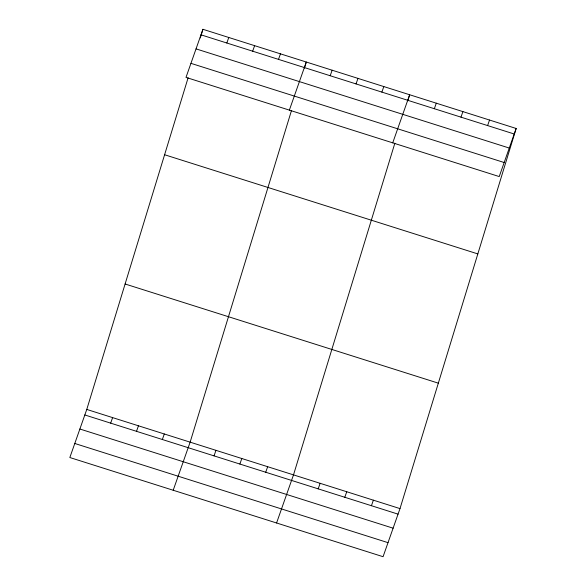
<?xml version="1.0" encoding="UTF-8"?>
<svg xmlns="http://www.w3.org/2000/svg" width="586" height="586" viewBox="0 0 586 586"><rect width="100%" height="100%" fill="white"/><g stroke="black" fill="none" stroke-linecap="round" stroke-linejoin="round"><path stroke-width="0.88" d="M516.163 128.473L499.228 176.569L185.996 77.396L202.932 29.3L516.163 128.473L400.004 508.604L383.068 556.7L69.837 457.527L86.772 409.431L188.128 77.748M200.287 37.951L202.932 29.3M291.498 110.476L190.135 442.159L173.2 490.255M304.449 68.086L306.302 62.028L289.359 110.124M394.861 143.204L293.505 474.887L276.57 522.983M407.819 100.814L409.665 94.756L392.73 142.852M226.826 43.012L228.774 37.482M110.666 423.143L112.615 417.613M252.669 51.194L254.617 45.664M136.509 431.325L138.457 425.795M278.511 59.376L280.46 53.846M162.351 439.507L164.292 433.977M330.196 75.741L332.145 70.21M214.029 455.871L215.978 450.341M356.032 83.923L357.98 78.392M239.872 464.053L241.82 458.523M381.874 92.105L383.823 86.574M265.714 472.235L267.663 466.705M434.343 108.718L436.292 103.187M318.183 488.849L320.132 483.318M460.97 117.149L462.918 111.611M344.802 497.28L346.751 491.749M487.596 125.58L489.544 120.042M371.429 505.711L373.377 500.173M200.983 34.83L514.215 134.004M196.039 48.88L509.271 148.053M190.941 63.347L504.172 162.52M164.6 154.741L477.832 253.914M125.104 283.99L438.335 383.163M86.772 409.431L400.004 508.604M84.823 414.961L398.055 514.142M79.879 429.011L393.111 528.184M74.781 443.477L388.013 542.658"/></g></svg>
